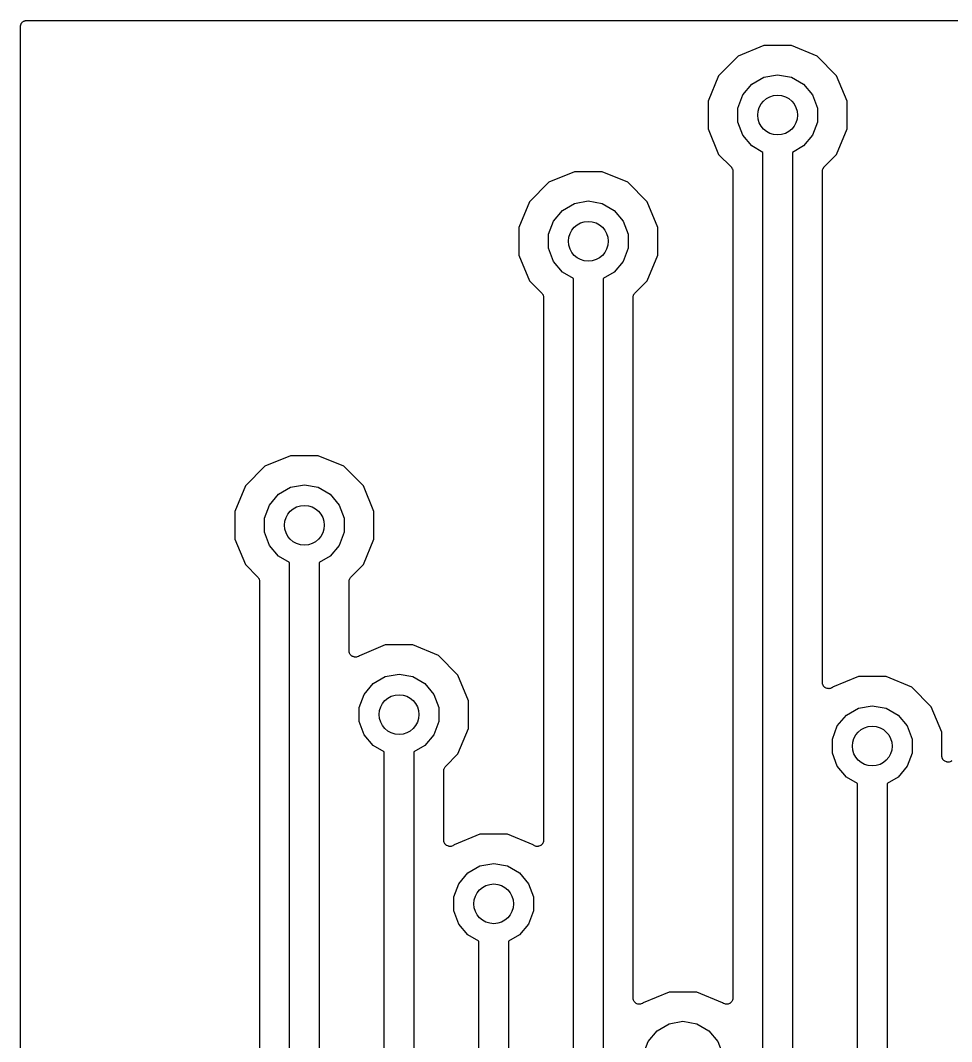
# Model space of a CAD drawing. Extents: x 64 to 244, y -149 to -41.
# Drawn here: x 64.14 to 82.88, y -61.83 to -41.27 of the extents above; entities that cross this region are included whole.
import ezdxf

# ---------------------------------------------------------------- set-up
doc = ezdxf.new("R2010")
doc.units = 0
doc.header["$MEASUREMENT"] = 0
doc.layers.add('BLACK', color=7, linetype='CONTINUOUS')

msp = doc.modelspace()

# ---------------------------------------------------------------- linework, layer by layer
at = {"layer": 'BLACK', "linetype": 'CONTINUOUS'}
for p, q in [((64.1732, -41.3132), (64.1804, -41.3047)), ((64.1804, -41.3047), (64.19, -41.2992)), ((64.19, -41.2992), (64.1985, -41.292)), ((64.1985, -41.292), (64.2089, -41.2882)), ((64.2089, -41.2882), (64.2186, -41.2827)), ((64.2186, -41.2827), (64.2295, -41.2807)), ((64.2295, -41.2807), (64.2399, -41.2769)), ((64.2399, -41.2769), (64.2511, -41.2769)), ((64.2511, -41.2769), (64.262, -41.275)), ((64.262, -41.275), (130.048, -41.275)), ((64.135, -41.402), (64.1369, -41.3911)), ((64.135, -148.463), (64.135, -41.402)), ((64.1369, -41.3799), (64.1407, -41.3695)), ((64.1369, -41.3911), (64.1369, -41.3799)), ((64.1407, -41.3695), (64.1427, -41.3586)), ((64.1427, -41.3586), (64.1482, -41.3489)), ((64.1482, -41.3489), (64.152, -41.3385)), ((64.152, -41.3385), (64.1592, -41.33)), ((64.1592, -41.33), (64.1647, -41.3204)), ((64.1647, -41.3204), (64.1732, -41.3132)), ((79.0965, -41.78), (78.582, -41.9931)), ((79.6535, -41.78), (79.0965, -41.78)), ((80.168, -41.9931), (79.6535, -41.78)), ((78.582, -41.9931), (78.1881, -42.387)), ((80.5619, -42.387), (80.168, -41.9931)), ((78.1881, -42.387), (77.975, -42.9015)), ((78.8528, -42.5577), (79.0972, -42.4166)), ((79.0972, -42.4166), (79.375, -42.3677)), ((79.375, -42.3677), (79.6528, -42.4166)), ((79.6528, -42.4166), (79.8972, -42.5577)), ((80.775, -42.9015), (80.5619, -42.387)), ((78.6715, -42.7738), (78.8528, -42.5577)), ((79.8972, -42.5577), (80.0785, -42.7738)), ((77.975, -42.9015), (77.975, -43.4585)), ((78.575, -43.0389), (78.6715, -42.7738)), ((80.0785, -42.7738), (80.175, -43.0389)), ((80.775, -43.4585), (80.775, -42.9015)), ((78.575, -43.3211), (78.575, -43.0389)), ((80.175, -43.0389), (80.175, -43.3211)), ((78.6715, -43.5862), (78.575, -43.3211)), ((80.175, -43.3211), (80.0785, -43.5862)), ((77.975, -43.4585), (78.1881, -43.973)), ((80.5619, -43.973), (80.775, -43.4585)), ((78.8528, -43.8023), (78.6715, -43.5862)), ((80.0785, -43.5862), (79.8972, -43.8023)), ((78.1881, -43.973), (78.4378, -44.2227)), ((79.075, -43.9306), (78.8528, -43.8023)), ((79.075, -66.5594), (79.075, -43.9306)), ((79.8972, -43.8023), (79.675, -43.9306)), ((79.675, -43.9306), (79.675, -66.5594)), ((80.3122, -44.2227), (80.5619, -43.973)), ((75.2865, -44.32), (74.772, -44.5331)), ((75.8435, -44.32), (75.2865, -44.32)), ((76.358, -44.5331), (75.8435, -44.32)), ((78.4378, -44.2227), (78.441, -44.2273)), ((78.441, -44.2273), (78.4453, -44.2309)), ((78.4453, -44.2309), (78.4536, -44.2452)), ((78.4536, -44.2452), (78.4631, -44.2588)), ((78.4631, -44.2588), (78.4645, -44.2642)), ((78.4645, -44.2642), (78.4673, -44.2691)), ((78.4673, -44.2691), (78.4702, -44.2854)), ((78.4702, -44.2854), (78.4745, -44.3014)), ((78.4745, -44.3014), (78.474, -44.307)), ((78.474, -44.307), (78.475, -44.3125)), ((78.475, -44.3125), (78.475, -60.9485)), ((80.275, -44.3125), (80.276, -44.307)), ((80.275, -54.5985), (80.275, -44.3125)), ((80.2755, -44.3014), (80.2798, -44.2854)), ((80.276, -44.307), (80.2755, -44.3014)), ((80.2798, -44.2854), (80.2827, -44.2691)), ((80.2827, -44.2691), (80.2855, -44.2642)), ((80.2855, -44.2642), (80.2869, -44.2588)), ((80.2869, -44.2588), (80.2964, -44.2452)), ((80.2964, -44.2452), (80.3047, -44.2309)), ((80.3047, -44.2309), (80.309, -44.2273)), ((80.309, -44.2273), (80.3122, -44.2227)), ((74.772, -44.5331), (74.3781, -44.927)), ((76.7519, -44.927), (76.358, -44.5331)), ((74.3781, -44.927), (74.165, -45.4415)), ((75.0428, -45.0977), (75.2872, -44.9566)), ((75.2872, -44.9566), (75.565, -44.9077)), ((75.565, -44.9077), (75.8428, -44.9566)), ((75.8428, -44.9566), (76.0872, -45.0977)), ((76.965, -45.4415), (76.7519, -44.927)), ((74.8615, -45.3138), (75.0428, -45.0977)), ((76.0872, -45.0977), (76.2685, -45.3138)), ((74.765, -45.5789), (74.8615, -45.3138)), ((76.2685, -45.3138), (76.365, -45.5789)), ((74.165, -45.4415), (74.165, -45.9985)), ((74.765, -45.8611), (74.765, -45.5789)), ((76.365, -45.5789), (76.365, -45.8611)), ((76.965, -45.9985), (76.965, -45.4415)), ((74.165, -45.9985), (74.3781, -46.513)), ((74.8615, -46.1262), (74.765, -45.8611)), ((76.365, -45.8611), (76.2685, -46.1262)), ((76.7519, -46.513), (76.965, -45.9985)), ((75.0428, -46.3423), (74.8615, -46.1262)), ((76.2685, -46.1262), (76.0872, -46.3423)), ((75.265, -46.4706), (75.0428, -46.3423)), ((76.0872, -46.3423), (75.865, -46.4706)), ((74.3781, -46.513), (74.6278, -46.7627)), ((75.265, -67.8294), (75.265, -46.4706)), ((75.865, -46.4706), (75.865, -67.8294)), ((76.5022, -46.7627), (76.7519, -46.513)), ((74.6278, -46.7627), (74.631, -46.7673)), ((74.631, -46.7673), (74.6353, -46.7709)), ((74.6353, -46.7709), (74.6436, -46.7852)), ((74.6436, -46.7852), (74.6531, -46.7988)), ((74.6531, -46.7988), (74.6545, -46.8042)), ((74.6545, -46.8042), (74.6573, -46.8091)), ((74.6573, -46.8091), (74.6602, -46.8254)), ((74.6602, -46.8254), (74.6645, -46.8414)), ((74.6645, -46.8414), (74.664, -46.847)), ((74.664, -46.847), (74.665, -46.8525)), ((74.665, -46.8525), (74.665, -57.7735)), ((76.465, -46.8525), (76.466, -46.847)), ((76.465, -60.9485), (76.465, -46.8525)), ((76.4655, -46.8414), (76.4698, -46.8254)), ((76.466, -46.847), (76.4655, -46.8414)), ((76.4698, -46.8254), (76.4727, -46.8091)), ((76.4727, -46.8091), (76.4755, -46.8042)), ((76.4755, -46.8042), (76.4769, -46.7988)), ((76.4769, -46.7988), (76.4864, -46.7852)), ((76.4864, -46.7852), (76.4947, -46.7709)), ((76.4947, -46.7709), (76.499, -46.7673)), ((76.499, -46.7673), (76.5022, -46.7627)), ((69.5715, -50.035), (69.057, -50.2481)), ((70.1285, -50.035), (69.5715, -50.035)), ((70.643, -50.2481), (70.1285, -50.035)), ((69.057, -50.2481), (68.6631, -50.642)), ((71.0369, -50.642), (70.643, -50.2481)), ((68.6631, -50.642), (68.45, -51.1565)), ((69.3278, -50.8127), (69.5722, -50.6716)), ((69.5722, -50.6716), (69.85, -50.6227)), ((69.85, -50.6227), (70.1278, -50.6716)), ((70.1278, -50.6716), (70.3722, -50.8127)), ((71.25, -51.1565), (71.0369, -50.642)), ((69.1465, -51.0288), (69.3278, -50.8127)), ((70.3722, -50.8127), (70.5535, -51.0288)), ((68.45, -51.1565), (68.45, -51.7135)), ((69.05, -51.2939), (69.1465, -51.0288)), ((70.5535, -51.0288), (70.65, -51.2939)), ((71.25, -51.7135), (71.25, -51.1565)), ((69.05, -51.5761), (69.05, -51.2939)), ((70.65, -51.2939), (70.65, -51.5761)), ((69.1465, -51.8412), (69.05, -51.5761)), ((70.65, -51.5761), (70.5535, -51.8412)), ((68.45, -51.7135), (68.6631, -52.228)), ((71.0369, -52.228), (71.25, -51.7135)), ((69.3278, -52.0573), (69.1465, -51.8412)), ((70.5535, -51.8412), (70.3722, -52.0573)), ((69.55, -52.1856), (69.3278, -52.0573)), ((69.55, -123.074), (69.55, -52.1856)), ((70.3722, -52.0573), (70.15, -52.1856)), ((70.15, -52.1856), (70.15, -123.074)), ((68.6631, -52.228), (68.9128, -52.4777)), ((70.7872, -52.4777), (71.0369, -52.228)), ((68.9128, -52.4777), (68.916, -52.4823)), ((68.916, -52.4823), (68.9203, -52.4859)), ((68.9203, -52.4859), (68.9286, -52.5002)), ((68.9286, -52.5002), (68.9381, -52.5138)), ((68.9381, -52.5138), (68.9395, -52.5192)), ((68.9395, -52.5192), (68.9423, -52.5241)), ((68.9423, -52.5241), (68.9452, -52.5404)), ((68.9452, -52.5404), (68.9495, -52.5564)), ((68.9495, -52.5564), (68.949, -52.562)), ((68.949, -52.562), (68.95, -52.5675)), ((68.95, -52.5675), (68.95, -109.843)), ((70.75, -52.5675), (70.751, -52.562)), ((70.75, -53.9635), (70.75, -52.5675)), ((70.7505, -52.5564), (70.7548, -52.5404)), ((70.751, -52.562), (70.7505, -52.5564)), ((70.7548, -52.5404), (70.7577, -52.5241)), ((70.7577, -52.5241), (70.7605, -52.5192)), ((70.7605, -52.5192), (70.7619, -52.5138)), ((70.7619, -52.5138), (70.7714, -52.5002)), ((70.7714, -52.5002), (70.7797, -52.4859)), ((70.7797, -52.4859), (70.784, -52.4823)), ((70.784, -52.4823), (70.7872, -52.4777)), ((71.4765, -53.845), (70.9569, -54.0602)), ((72.0335, -53.845), (71.4765, -53.845)), ((72.548, -54.0581), (72.0335, -53.845)), ((70.7529, -53.9798), (70.75, -53.9635)), ((70.7543, -53.9964), (70.7529, -53.9798)), ((70.7567, -54.0014), (70.7543, -53.9964)), ((70.7577, -54.0069), (70.7567, -54.0014)), ((70.766, -54.0213), (70.7577, -54.0069)), ((70.773, -54.0363), (70.766, -54.0213)), ((70.7769, -54.0403), (70.773, -54.0363)), ((70.7797, -54.0451), (70.7769, -54.0403)), ((70.7924, -54.0558), (70.7797, -54.0451)), ((70.8042, -54.0675), (70.7924, -54.0558)), ((70.8092, -54.0699), (70.8042, -54.0675)), ((70.8135, -54.0735), (70.8092, -54.0699)), ((70.8291, -54.0792), (70.8135, -54.0735)), ((70.8441, -54.0862), (70.8291, -54.0792)), ((70.8497, -54.0867), (70.8441, -54.0862)), ((70.8549, -54.0886), (70.8497, -54.0867)), ((70.8715, -54.0886), (70.8549, -54.0886)), ((70.8881, -54.09), (70.8715, -54.0886)), ((70.8935, -54.0886), (70.8881, -54.09)), ((70.8991, -54.0886), (70.8935, -54.0886)), ((70.9146, -54.0829), (70.8991, -54.0886)), ((70.9307, -54.0786), (70.9146, -54.0829)), ((70.9352, -54.0754), (70.9307, -54.0786)), ((70.9405, -54.0735), (70.9352, -54.0754)), ((70.9532, -54.0628), (70.9405, -54.0735)), ((70.9569, -54.0602), (70.9532, -54.0628)), ((72.9419, -54.452), (72.548, -54.0581)), ((71.4772, -54.4816), (71.755, -54.4327)), ((71.755, -54.4327), (72.0328, -54.4816)), ((73.155, -54.9665), (72.9419, -54.452)), ((71.0515, -54.8388), (71.2328, -54.6227)), ((71.2328, -54.6227), (71.4772, -54.4816)), ((72.0328, -54.4816), (72.2772, -54.6227)), ((72.2772, -54.6227), (72.4585, -54.8388)), ((80.2779, -54.6148), (80.275, -54.5985)), ((80.2793, -54.6314), (80.2779, -54.6148)), ((80.2817, -54.6364), (80.2793, -54.6314)), ((80.2827, -54.6419), (80.2817, -54.6364)), ((80.291, -54.6563), (80.2827, -54.6419)), ((80.298, -54.6713), (80.291, -54.6563)), ((81.0015, -54.48), (80.4819, -54.6952)), ((81.5585, -54.48), (81.0015, -54.48)), ((82.073, -54.6931), (81.5585, -54.48)), ((70.955, -55.1039), (71.0515, -54.8388)), ((72.4585, -54.8388), (72.555, -55.1039)), ((80.3019, -54.6753), (80.298, -54.6713)), ((80.3047, -54.6801), (80.3019, -54.6753)), ((80.3174, -54.6908), (80.3047, -54.6801)), ((80.3292, -54.7025), (80.3174, -54.6908)), ((80.3342, -54.7049), (80.3292, -54.7025)), ((80.3385, -54.7085), (80.3342, -54.7049)), ((80.3541, -54.7142), (80.3385, -54.7085)), ((80.3691, -54.7212), (80.3541, -54.7142)), ((80.3747, -54.7217), (80.3691, -54.7212)), ((80.3799, -54.7236), (80.3747, -54.7217)), ((80.3965, -54.7236), (80.3799, -54.7236)), ((80.4131, -54.725), (80.3965, -54.7236)), ((80.4185, -54.7236), (80.4131, -54.725)), ((80.4241, -54.7236), (80.4185, -54.7236)), ((80.4396, -54.7179), (80.4241, -54.7236)), ((80.4557, -54.7136), (80.4396, -54.7179)), ((80.4602, -54.7104), (80.4557, -54.7136)), ((80.4655, -54.7085), (80.4602, -54.7104)), ((80.4782, -54.6978), (80.4655, -54.7085)), ((80.4819, -54.6952), (80.4782, -54.6978)), ((82.4669, -55.087), (82.073, -54.6931)), ((73.155, -55.5235), (73.155, -54.9665)), ((81.0022, -55.1166), (81.28, -55.0677)), ((81.28, -55.0677), (81.5578, -55.1166)), ((70.955, -55.3861), (70.955, -55.1039)), ((72.555, -55.1039), (72.555, -55.3861)), ((80.5765, -55.4738), (80.7578, -55.2577)), ((80.7578, -55.2577), (81.0022, -55.1166)), ((81.5578, -55.1166), (81.8022, -55.2577)), ((81.8022, -55.2577), (81.9835, -55.4738)), ((82.68, -55.6015), (82.4669, -55.087)), ((71.0515, -55.6512), (70.955, -55.3861)), ((72.555, -55.3861), (72.4585, -55.6512)), ((80.48, -55.7389), (80.5765, -55.4738)), ((81.9835, -55.4738), (82.08, -55.7389)), ((71.2328, -55.8673), (71.0515, -55.6512)), ((72.4585, -55.6512), (72.2772, -55.8673)), ((72.9419, -56.038), (73.155, -55.5235)), ((82.68, -56.0756), (82.68, -55.6015)), ((71.455, -55.9956), (71.2328, -55.8673)), ((72.2772, -55.8673), (72.055, -55.9956)), ((80.48, -56.0211), (80.48, -55.7389)), ((82.08, -55.7389), (82.08, -56.0211)), ((71.455, -65.6704), (71.455, -55.9956)), ((72.055, -55.9956), (72.055, -65.6704)), ((72.6922, -56.2877), (72.9419, -56.038)), ((80.5765, -56.2862), (80.48, -56.0211)), ((82.08, -56.0211), (81.9835, -56.2862)), ((82.6829, -56.0919), (82.68, -56.0756)), ((82.6843, -56.1085), (82.6829, -56.0919)), ((72.6669, -56.3238), (72.6764, -56.3102)), ((72.6764, -56.3102), (72.6847, -56.2959)), ((72.6847, -56.2959), (72.689, -56.2923)), ((72.689, -56.2923), (72.6922, -56.2877)), ((80.7578, -56.5023), (80.5765, -56.2862)), ((81.9835, -56.2862), (81.8022, -56.5023)), ((82.6867, -56.1135), (82.6843, -56.1085)), ((82.6877, -56.119), (82.6867, -56.1135)), ((82.696, -56.1334), (82.6877, -56.119)), ((82.703, -56.1484), (82.696, -56.1334)), ((82.7069, -56.1524), (82.703, -56.1484)), ((82.7097, -56.1572), (82.7069, -56.1524)), ((82.7224, -56.1679), (82.7097, -56.1572)), ((82.7342, -56.1796), (82.7224, -56.1679)), ((82.7392, -56.182), (82.7342, -56.1796)), ((82.7435, -56.1856), (82.7392, -56.182)), ((82.7591, -56.1913), (82.7435, -56.1856)), ((82.7741, -56.1983), (82.7591, -56.1913)), ((82.7797, -56.1988), (82.7741, -56.1983)), ((82.7849, -56.2007), (82.7797, -56.1988)), ((82.8015, -56.2007), (82.7849, -56.2007)), ((82.8181, -56.2021), (82.8015, -56.2007)), ((82.8235, -56.2007), (82.8181, -56.2021)), ((82.8291, -56.2007), (82.8235, -56.2007)), ((82.8446, -56.195), (82.8291, -56.2007)), ((82.8607, -56.1907), (82.8446, -56.195)), ((82.8652, -56.1875), (82.8607, -56.1907)), ((82.8705, -56.1856), (82.8652, -56.1875)), ((82.8832, -56.1749), (82.8705, -56.1856)), ((72.655, -56.3775), (72.656, -56.372)), ((72.655, -57.7735), (72.655, -56.3775)), ((72.6555, -56.3664), (72.6598, -56.3504)), ((72.656, -56.372), (72.6555, -56.3664)), ((72.6598, -56.3504), (72.6627, -56.3341)), ((72.6627, -56.3341), (72.6655, -56.3292)), ((72.6655, -56.3292), (72.6669, -56.3238)), ((80.98, -56.6306), (80.7578, -56.5023)), ((81.8022, -56.5023), (81.58, -56.6306)), ((80.98, -114.819), (80.98, -56.6306)), ((81.58, -56.6306), (81.58, -114.819)), ((73.3815, -57.655), (72.8619, -57.8702)), ((73.9385, -57.655), (73.3815, -57.655)), ((74.4581, -57.8702), (73.9385, -57.655)), ((72.6579, -57.7898), (72.655, -57.7735)), ((72.6593, -57.8064), (72.6579, -57.7898)), ((72.6617, -57.8114), (72.6593, -57.8064)), ((72.6627, -57.8169), (72.6617, -57.8114)), ((72.671, -57.8313), (72.6627, -57.8169)), ((72.678, -57.8463), (72.671, -57.8313)), ((72.6819, -57.8503), (72.678, -57.8463)), ((72.6847, -57.8551), (72.6819, -57.8503)), ((72.6974, -57.8658), (72.6847, -57.8551)), ((72.7092, -57.8775), (72.6974, -57.8658)), ((72.7142, -57.8799), (72.7092, -57.8775)), ((72.7185, -57.8835), (72.7142, -57.8799)), ((72.7341, -57.8892), (72.7185, -57.8835)), ((72.7491, -57.8962), (72.7341, -57.8892)), ((72.7547, -57.8967), (72.7491, -57.8962)), ((72.7599, -57.8986), (72.7547, -57.8967)), ((72.7765, -57.8986), (72.7599, -57.8986)), ((72.7931, -57.9), (72.7765, -57.8986)), ((72.7985, -57.8986), (72.7931, -57.9)), ((72.8041, -57.8986), (72.7985, -57.8986)), ((72.8196, -57.8929), (72.8041, -57.8986)), ((72.8357, -57.8886), (72.8196, -57.8929)), ((72.8402, -57.8854), (72.8357, -57.8886)), ((72.8455, -57.8835), (72.8402, -57.8854)), ((72.8582, -57.8728), (72.8455, -57.8835)), ((72.8619, -57.8702), (72.8582, -57.8728)), ((74.4618, -57.8728), (74.4581, -57.8702)), ((74.4745, -57.8835), (74.4618, -57.8728)), ((74.4797, -57.8854), (74.4745, -57.8835)), ((74.4843, -57.8886), (74.4797, -57.8854)), ((74.5004, -57.8929), (74.4843, -57.8886)), ((74.5159, -57.8986), (74.5004, -57.8929)), ((74.5215, -57.8986), (74.5159, -57.8986)), ((74.5269, -57.9), (74.5215, -57.8986)), ((74.5435, -57.8986), (74.5269, -57.9)), ((74.5601, -57.8986), (74.5435, -57.8986)), ((74.5653, -57.8967), (74.5601, -57.8986)), ((74.5709, -57.8962), (74.5653, -57.8967)), ((74.5859, -57.8892), (74.5709, -57.8962)), ((74.6015, -57.8835), (74.5859, -57.8892)), ((74.6058, -57.8799), (74.6015, -57.8835)), ((74.6108, -57.8775), (74.6058, -57.8799)), ((74.6226, -57.8658), (74.6108, -57.8775)), ((74.6353, -57.8551), (74.6226, -57.8658)), ((74.6381, -57.8503), (74.6353, -57.8551)), ((74.642, -57.8463), (74.6381, -57.8503)), ((74.649, -57.8313), (74.642, -57.8463)), ((74.6573, -57.8169), (74.649, -57.8313)), ((74.6583, -57.8114), (74.6573, -57.8169)), ((74.6607, -57.8064), (74.6583, -57.8114)), ((74.6621, -57.7898), (74.6607, -57.8064)), ((74.665, -57.7735), (74.6621, -57.7898)), ((73.1378, -58.4327), (73.3822, -58.2916)), ((73.3822, -58.2916), (73.66, -58.2427)), ((73.66, -58.2427), (73.9378, -58.2916)), ((73.9378, -58.2916), (74.1822, -58.4327)), ((72.9565, -58.6488), (73.1378, -58.4327)), ((74.1822, -58.4327), (74.3635, -58.6488)), ((72.86, -58.9139), (72.9565, -58.6488)), ((74.3635, -58.6488), (74.46, -58.9139)), ((72.86, -59.1961), (72.86, -58.9139)), ((74.46, -58.9139), (74.46, -59.1961)), ((72.9565, -59.4612), (72.86, -59.1961)), ((74.46, -59.1961), (74.3635, -59.4612)), ((73.1378, -59.6773), (72.9565, -59.4612)), ((74.3635, -59.4612), (74.1822, -59.6773)), ((73.36, -59.8056), (73.1378, -59.6773)), ((73.36, -81.7994), (73.36, -59.8056)), ((74.1822, -59.6773), (73.96, -59.8056)), ((73.96, -59.8056), (73.96, -81.7994)), ((77.1915, -60.83), (76.6719, -61.0452)), ((77.7485, -60.83), (77.1915, -60.83)), ((78.2681, -61.0452), (77.7485, -60.83)), ((76.4679, -60.9648), (76.465, -60.9485)), ((76.4693, -60.9814), (76.4679, -60.9648)), ((76.4717, -60.9864), (76.4693, -60.9814)), ((76.4727, -60.9919), (76.4717, -60.9864)), ((76.481, -61.0063), (76.4727, -60.9919)), ((76.488, -61.0213), (76.481, -61.0063)), ((76.4919, -61.0253), (76.488, -61.0213)), ((76.4947, -61.0301), (76.4919, -61.0253)), ((76.5074, -61.0408), (76.4947, -61.0301)), ((78.4453, -61.0301), (78.4326, -61.0408)), ((78.4481, -61.0253), (78.4453, -61.0301)), ((78.452, -61.0213), (78.4481, -61.0253)), ((78.459, -61.0063), (78.452, -61.0213)), ((78.4673, -60.9919), (78.459, -61.0063)), ((78.4683, -60.9864), (78.4673, -60.9919)), ((78.4707, -60.9814), (78.4683, -60.9864)), ((78.4721, -60.9648), (78.4707, -60.9814)), ((78.475, -60.9485), (78.4721, -60.9648)), ((76.5192, -61.0525), (76.5074, -61.0408)), ((76.5242, -61.0549), (76.5192, -61.0525)), ((76.5285, -61.0585), (76.5242, -61.0549)), ((76.5441, -61.0642), (76.5285, -61.0585)), ((76.5591, -61.0712), (76.5441, -61.0642)), ((76.5647, -61.0717), (76.5591, -61.0712)), ((76.5699, -61.0736), (76.5647, -61.0717)), ((76.5865, -61.0736), (76.5699, -61.0736)), ((76.6031, -61.075), (76.5865, -61.0736)), ((76.6085, -61.0736), (76.6031, -61.075)), ((76.6141, -61.0736), (76.6085, -61.0736)), ((76.6296, -61.0679), (76.6141, -61.0736)), ((76.6457, -61.0636), (76.6296, -61.0679)), ((76.6502, -61.0604), (76.6457, -61.0636)), ((76.6555, -61.0585), (76.6502, -61.0604)), ((76.6682, -61.0478), (76.6555, -61.0585)), ((76.6719, -61.0452), (76.6682, -61.0478)), ((78.2718, -61.0478), (78.2681, -61.0452)), ((78.2845, -61.0585), (78.2718, -61.0478)), ((78.2897, -61.0604), (78.2845, -61.0585)), ((78.2943, -61.0636), (78.2897, -61.0604)), ((78.3104, -61.0679), (78.2943, -61.0636)), ((78.3259, -61.0736), (78.3104, -61.0679)), ((78.3315, -61.0736), (78.3259, -61.0736)), ((78.3369, -61.075), (78.3315, -61.0736)), ((78.3535, -61.0736), (78.3369, -61.075)), ((78.3701, -61.0736), (78.3535, -61.0736)), ((78.3753, -61.0717), (78.3701, -61.0736)), ((78.3809, -61.0712), (78.3753, -61.0717)), ((78.3959, -61.0642), (78.3809, -61.0712)), ((78.4115, -61.0585), (78.3959, -61.0642)), ((78.4158, -61.0549), (78.4115, -61.0585)), ((78.4208, -61.0525), (78.4158, -61.0549)), ((78.4326, -61.0408), (78.4208, -61.0525)), ((77.1922, -61.4666), (77.47, -61.4177)), ((77.47, -61.4177), (77.7478, -61.4666)), ((76.7665, -61.8238), (76.9478, -61.6077)), ((76.9478, -61.6077), (77.1922, -61.4666)), ((77.7478, -61.4666), (77.9922, -61.6077)), ((77.9922, -61.6077), (78.1735, -61.8238)), ((76.67, -62.0889), (76.7665, -61.8238)), ((78.1735, -61.8238), (78.27, -62.0889))]:
    msp.add_line(p, q, dxfattribs=at)
at = {"layer": 'BLACK'}
for centre in [(79.375, -43.18), (75.565, -45.72), (69.85, -51.435), (71.755, -55.245), (81.28, -55.88), (73.66, -59.055)]:
    msp.add_circle(centre, 0.4, dxfattribs=at)

doc.saveas('drawing.dxf')
